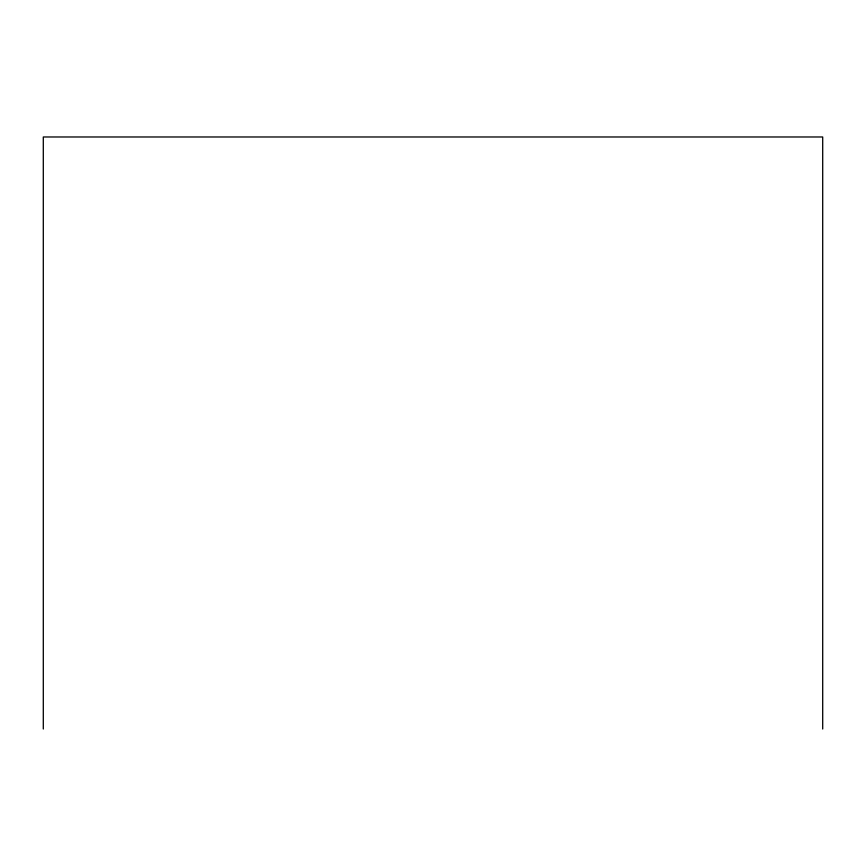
<?xml version="1.0" encoding="UTF-8"?>
<svg xmlns="http://www.w3.org/2000/svg" width="866" height="866" viewBox="0 0 866 866"><rect width="100%" height="100%" fill="white"/><g stroke="black" fill="none" stroke-linecap="round" stroke-linejoin="round"><path stroke-width="1.3" d="M822.7 729.02L822.7 136.98L43.3 136.98L43.3 729.02"/></g></svg>
